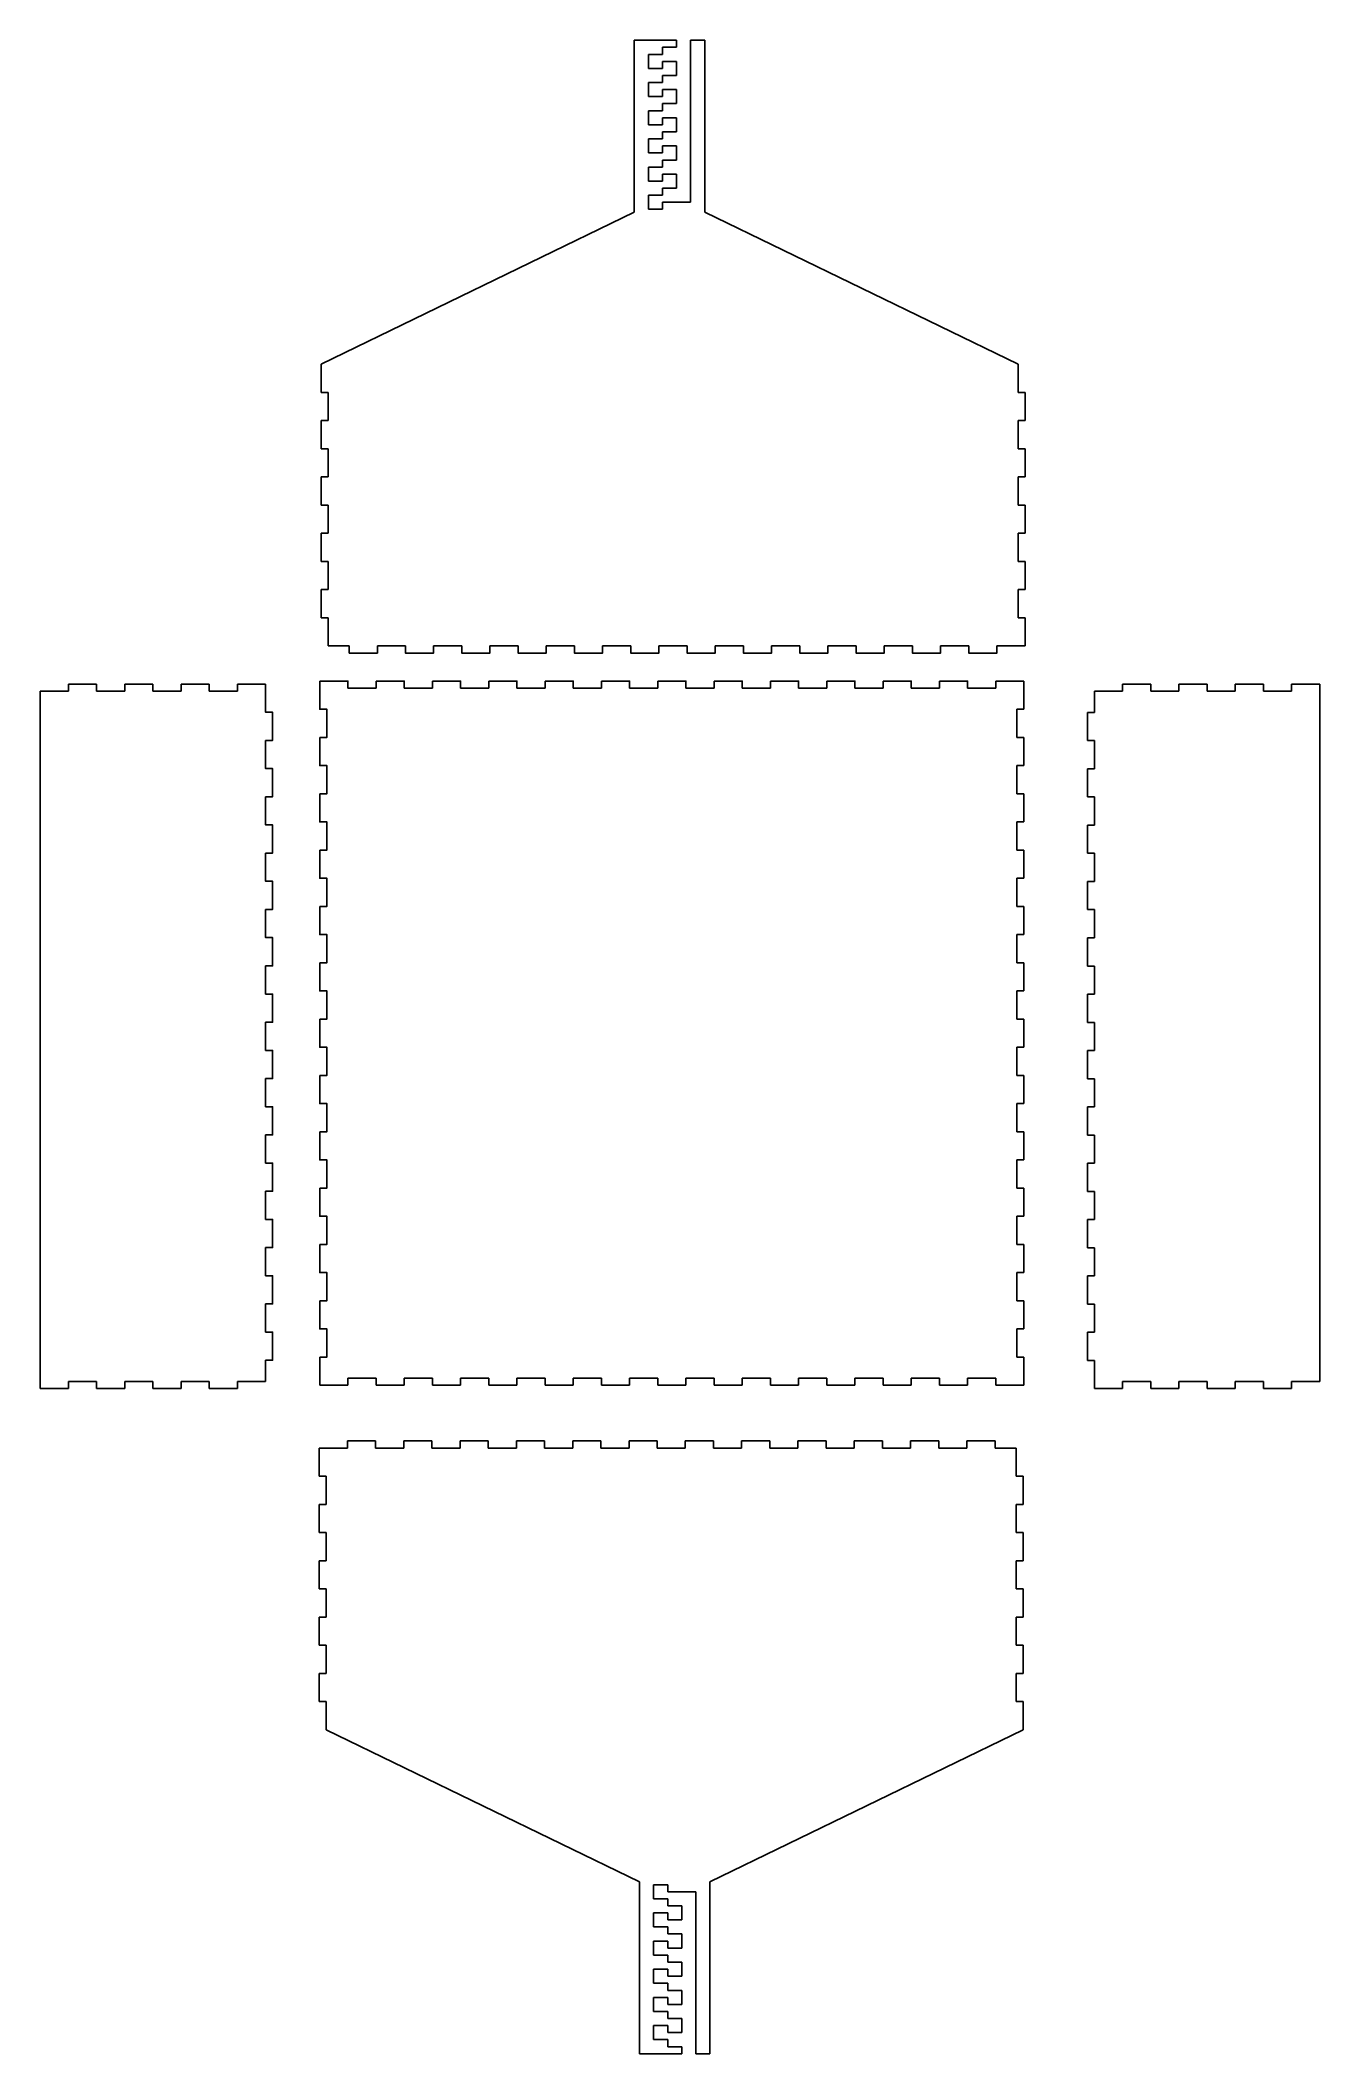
# Model space of a CAD drawing. Header units: inches. Extents: x 5 to 27.7, y -1.4 to 34.3.
import ezdxf

# ---------------------------------------------------------------- set-up
doc = ezdxf.new("R2010")
doc.units = ezdxf.units.IN
doc.header["$MEASUREMENT"] = 0

msp = doc.modelspace()

# ---------------------------------------------------------------- linework, layer by layer
for p, q in [((16.283, 34.347), (15.533, 34.347)), ((15.533, 34.347), (15.533, 34.097)), ((16.283, 34.222), (16.283, 34.347)), ((16.533, 34.097), (16.533, 34.347)), ((16.533, 34.347), (16.783, 34.347)), ((16.783, 34.347), (16.783, 34.097)), ((15.533, 34.097), (15.533, 31.294)), ((15.783, 33.847), (15.783, 34.097)), ((15.783, 34.097), (16.033, 34.097)), ((16.033, 34.097), (16.033, 34.222)), ((16.033, 34.222), (16.283, 34.222)), ((16.033, 33.847), (16.033, 33.972)), ((16.033, 33.972), (16.283, 33.972)), ((16.283, 33.722), (16.283, 33.972)), ((16.533, 34.097), (16.533, 31.472)), ((16.783, 34.097), (16.783, 31.294)), ((15.783, 33.847), (16.033, 33.847)), ((16.033, 33.597), (15.783, 33.597)), ((15.783, 33.597), (15.783, 33.347)), ((16.033, 33.722), (16.283, 33.722)), ((16.033, 33.722), (16.033, 33.597)), ((15.783, 33.347), (16.033, 33.347)), ((16.033, 33.347), (16.033, 33.472)), ((16.033, 33.472), (16.283, 33.472)), ((16.283, 33.222), (16.283, 33.472)), ((16.033, 33.097), (15.783, 33.097)), ((15.783, 33.097), (15.783, 32.847)), ((16.033, 33.222), (16.283, 33.222)), ((16.033, 33.222), (16.033, 33.097)), ((16.033, 32.847), (16.033, 32.972)), ((16.033, 32.972), (16.283, 32.972)), ((16.283, 32.722), (16.283, 32.972)), ((15.783, 32.847), (16.033, 32.847)), ((16.033, 32.597), (15.783, 32.597)), ((15.783, 32.597), (15.783, 32.347)), ((16.033, 32.722), (16.283, 32.722)), ((16.033, 32.722), (16.033, 32.597)), ((15.783, 32.347), (16.033, 32.347)), ((16.033, 32.347), (16.033, 32.472)), ((16.033, 32.472), (16.283, 32.472)), ((16.033, 32.222), (16.283, 32.222)), ((16.033, 32.222), (16.033, 32.097)), ((16.283, 32.222), (16.283, 32.472)), ((16.033, 32.097), (15.783, 32.097)), ((15.783, 32.097), (15.783, 31.847)), ((15.783, 31.847), (16.033, 31.847)), ((16.033, 31.847), (16.033, 31.972)), ((16.033, 31.972), (16.283, 31.972)), ((16.283, 31.722), (16.283, 31.972)), ((16.033, 31.597), (15.783, 31.597)), ((15.783, 31.597), (15.783, 31.347)), ((16.033, 31.722), (16.283, 31.722)), ((16.033, 31.722), (16.033, 31.597)), ((16.033, 31.347), (16.033, 31.472)), ((16.033, 31.472), (16.533, 31.472)), ((9.971, 28.597), (15.533, 31.294)), ((15.783, 31.347), (16.033, 31.347)), ((16.783, 31.294), (22.346, 28.597)), ((9.971, 28.597), (9.971, 28.097)), ((22.346, 28.597), (22.346, 28.097)), ((9.971, 28.097), (10.096, 28.097)), ((10.096, 28.097), (10.096, 27.597)), ((22.346, 28.097), (22.471, 28.097)), ((22.471, 28.097), (22.471, 27.597)), ((10.096, 27.597), (9.971, 27.597)), ((9.971, 27.597), (9.971, 27.097)), ((22.471, 27.597), (22.346, 27.597)), ((22.346, 27.597), (22.346, 27.097)), ((9.971, 27.097), (10.096, 27.097)), ((10.096, 27.097), (10.096, 26.597)), ((22.346, 27.097), (22.471, 27.097)), ((22.471, 27.097), (22.471, 26.597)), ((10.096, 26.597), (9.971, 26.597)), ((9.971, 26.597), (9.971, 26.097)), ((22.471, 26.597), (22.346, 26.597)), ((22.346, 26.597), (22.346, 26.097)), ((9.971, 26.097), (10.096, 26.097)), ((10.096, 26.097), (10.096, 25.597)), ((22.346, 26.097), (22.471, 26.097)), ((22.471, 26.097), (22.471, 25.597)), ((10.096, 25.597), (9.971, 25.597)), ((9.971, 25.597), (9.971, 25.097)), ((22.471, 25.597), (22.346, 25.597)), ((22.346, 25.597), (22.346, 25.097)), ((9.971, 25.097), (10.096, 25.097)), ((10.096, 25.097), (10.096, 24.597)), ((22.346, 25.097), (22.471, 25.097)), ((22.471, 25.097), (22.471, 24.597)), ((10.096, 24.597), (9.971, 24.597)), ((9.971, 24.597), (9.971, 24.097)), ((22.471, 24.597), (22.346, 24.597)), ((22.346, 24.597), (22.346, 24.097)), ((9.971, 24.097), (10.096, 24.097)), ((10.096, 24.097), (10.096, 23.597)), ((22.346, 24.097), (22.471, 24.097)), ((22.471, 24.097), (22.471, 23.597)), ((10.471, 23.597), (10.096, 23.597)), ((10.471, 23.597), (10.471, 23.472)), ((10.971, 23.472), (10.971, 23.597)), ((21.971, 23.597), (22.471, 23.597)), ((10.471, 23.472), (10.971, 23.472)), ((5.987, 22.92), (5.487, 22.92)), ((5.487, 22.92), (5.487, 22.795)), ((5.987, 22.795), (5.987, 22.92)), ((6.987, 22.92), (6.487, 22.92)), ((6.487, 22.92), (6.487, 22.795)), ((6.987, 22.795), (6.987, 22.92)), ((7.987, 22.92), (7.487, 22.92)), ((7.487, 22.92), (7.487, 22.795)), ((7.987, 22.795), (7.987, 22.92)), ((8.987, 22.92), (8.487, 22.92)), ((8.487, 22.92), (8.487, 22.795)), ((21.95, 22.975), (22.45, 22.975)), ((22.45, 22.975), (22.45, 22.475)), ((24.702, 22.917), (24.202, 22.917)), ((24.202, 22.917), (24.202, 22.792)), ((24.702, 22.792), (24.702, 22.917)), ((25.702, 22.917), (25.202, 22.917)), ((25.202, 22.917), (25.202, 22.792)), ((25.702, 22.792), (25.702, 22.917)), ((26.702, 22.917), (26.202, 22.917)), ((26.202, 22.917), (26.202, 22.792)), ((26.702, 22.792), (26.702, 22.917)), ((27.702, 22.917), (27.202, 22.917)), ((27.202, 22.917), (27.202, 22.792)), ((27.702, 22.917), (27.702, 10.542)), ((5.487, 22.795), (4.987, 22.795)), ((4.987, 10.42), (4.987, 22.795)), ((6.487, 22.795), (5.987, 22.795)), ((7.487, 22.795), (6.987, 22.795)), ((8.487, 22.795), (7.987, 22.795)), ((23.702, 22.417), (23.702, 22.792)), ((24.202, 22.792), (23.702, 22.792)), ((25.202, 22.792), (24.702, 22.792)), ((26.202, 22.792), (25.702, 22.792)), ((27.202, 22.792), (26.702, 22.792)), ((22.45, 22.475), (22.325, 22.475)), ((22.325, 22.475), (22.325, 21.975)), ((23.702, 22.417), (23.577, 22.417)), ((23.577, 22.417), (23.577, 21.917)), ((22.325, 21.975), (22.45, 21.975)), ((22.45, 21.975), (22.45, 21.475)), ((23.577, 21.917), (23.702, 21.917)), ((23.702, 21.917), (23.702, 21.417)), ((22.45, 21.475), (22.325, 21.475)), ((22.325, 21.475), (22.325, 20.975)), ((23.702, 21.417), (23.577, 21.417)), ((23.577, 21.417), (23.577, 20.917)), ((22.325, 20.975), (22.45, 20.975)), ((22.45, 20.975), (22.45, 20.475)), ((23.577, 20.917), (23.702, 20.917)), ((23.702, 20.917), (23.702, 20.417)), ((22.45, 20.475), (22.325, 20.475)), ((22.325, 20.475), (22.325, 19.975)), ((23.702, 20.417), (23.577, 20.417)), ((23.577, 20.417), (23.577, 19.917)), ((22.325, 19.975), (22.45, 19.975)), ((22.45, 19.975), (22.45, 19.475)), ((23.577, 19.917), (23.702, 19.917)), ((23.702, 19.917), (23.702, 19.417)), ((22.45, 19.475), (22.325, 19.475)), ((22.325, 19.475), (22.325, 18.975)), ((23.702, 19.417), (23.577, 19.417)), ((23.577, 19.417), (23.577, 18.917)), ((22.325, 18.975), (22.45, 18.975)), ((22.45, 18.975), (22.45, 18.475)), ((23.577, 18.917), (23.702, 18.917)), ((23.702, 18.917), (23.702, 18.417)), ((22.45, 18.475), (22.325, 18.475)), ((22.325, 18.475), (22.325, 17.975)), ((23.702, 18.417), (23.577, 18.417)), ((23.577, 18.417), (23.577, 17.917)), ((22.325, 17.975), (22.45, 17.975)), ((22.45, 17.975), (22.45, 17.475)), ((23.577, 17.917), (23.702, 17.917)), ((23.702, 17.917), (23.702, 17.417)), ((22.45, 17.475), (22.325, 17.475)), ((22.325, 17.475), (22.325, 16.975)), ((23.702, 17.417), (23.577, 17.417)), ((23.577, 17.417), (23.577, 16.917)), ((22.325, 16.975), (22.45, 16.975)), ((22.45, 16.975), (22.45, 16.475)), ((23.577, 16.917), (23.702, 16.917)), ((23.702, 16.917), (23.702, 16.417)), ((22.45, 16.475), (22.325, 16.475)), ((22.325, 16.475), (22.325, 15.975)), ((23.702, 16.417), (23.577, 16.417)), ((23.577, 16.417), (23.577, 15.917)), ((22.325, 15.975), (22.45, 15.975)), ((22.45, 15.975), (22.45, 15.475)), ((23.577, 15.917), (23.702, 15.917)), ((23.702, 15.917), (23.702, 15.417)), ((22.45, 15.475), (22.325, 15.475)), ((22.325, 15.475), (22.325, 14.975)), ((23.702, 15.417), (23.577, 15.417)), ((23.577, 15.417), (23.577, 14.917)), ((22.325, 14.975), (22.45, 14.975)), ((22.45, 14.975), (22.45, 14.475)), ((23.577, 14.917), (23.702, 14.917)), ((23.702, 14.917), (23.702, 14.417)), ((22.45, 14.475), (22.325, 14.475)), ((22.325, 14.475), (22.325, 13.975)), ((23.702, 14.417), (23.577, 14.417)), ((23.577, 14.417), (23.577, 13.917)), ((22.325, 13.975), (22.45, 13.975)), ((22.45, 13.975), (22.45, 13.475)), ((23.577, 13.917), (23.702, 13.917)), ((23.702, 13.917), (23.702, 13.417)), ((22.45, 13.475), (22.325, 13.475)), ((22.325, 13.475), (22.325, 12.975)), ((23.702, 13.417), (23.577, 13.417)), ((23.577, 13.417), (23.577, 12.917)), ((22.325, 12.975), (22.45, 12.975)), ((22.45, 12.975), (22.45, 12.475)), ((23.577, 12.917), (23.702, 12.917)), ((23.702, 12.917), (23.702, 12.417)), ((22.45, 12.475), (22.325, 12.475)), ((22.325, 12.475), (22.325, 11.975)), ((23.702, 12.417), (23.577, 12.417)), ((23.577, 12.417), (23.577, 11.917)), ((22.325, 11.975), (22.45, 11.975)), ((22.45, 11.975), (22.45, 11.475)), ((23.577, 11.917), (23.702, 11.917)), ((23.702, 11.917), (23.702, 11.417)), ((22.45, 11.475), (22.325, 11.475)), ((22.325, 11.475), (22.325, 10.975)), ((23.702, 11.417), (23.577, 11.417)), ((23.577, 11.417), (23.577, 10.917)), ((8.987, 10.92), (8.987, 10.545)), ((9.95, 10.975), (9.95, 10.475)), ((22.325, 10.975), (22.45, 10.975)), ((22.45, 10.975), (22.45, 10.475)), ((23.577, 10.917), (23.702, 10.917)), ((23.702, 10.917), (23.702, 10.417)), ((5.487, 10.42), (4.987, 10.42)), ((5.987, 10.545), (5.487, 10.545)), ((5.487, 10.545), (5.487, 10.42)), ((5.987, 10.42), (5.987, 10.545)), ((6.487, 10.42), (5.987, 10.42)), ((6.987, 10.545), (6.487, 10.545)), ((6.487, 10.545), (6.487, 10.42)), ((6.987, 10.42), (6.987, 10.545)), ((7.487, 10.42), (6.987, 10.42)), ((7.987, 10.545), (7.487, 10.545)), ((7.487, 10.545), (7.487, 10.42)), ((7.987, 10.42), (7.987, 10.545)), ((8.487, 10.42), (7.987, 10.42)), ((8.987, 10.545), (8.487, 10.545)), ((8.487, 10.545), (8.487, 10.42)), ((9.95, 10.475), (10.45, 10.475)), ((10.45, 10.475), (10.45, 10.6)), ((10.45, 10.6), (10.95, 10.6)), ((10.95, 10.6), (10.95, 10.475)), ((10.95, 10.475), (11.45, 10.475)), ((11.45, 10.475), (11.45, 10.6)), ((11.45, 10.6), (11.95, 10.6)), ((11.95, 10.6), (11.95, 10.475)), ((11.95, 10.475), (12.45, 10.475)), ((12.45, 10.475), (12.45, 10.6)), ((12.45, 10.6), (12.95, 10.6)), ((12.95, 10.6), (12.95, 10.475)), ((12.95, 10.475), (13.45, 10.475)), ((13.45, 10.475), (13.45, 10.6)), ((13.45, 10.6), (13.95, 10.6)), ((13.95, 10.6), (13.95, 10.475)), ((13.95, 10.475), (14.45, 10.475)), ((14.45, 10.475), (14.45, 10.6)), ((14.45, 10.6), (14.95, 10.6)), ((14.95, 10.6), (14.95, 10.475)), ((14.95, 10.475), (15.45, 10.475)), ((15.45, 10.475), (15.45, 10.6)), ((15.45, 10.6), (15.95, 10.6)), ((15.95, 10.6), (15.95, 10.475)), ((15.95, 10.475), (16.45, 10.475)), ((16.45, 10.475), (16.45, 10.6)), ((16.45, 10.6), (16.95, 10.6)), ((16.95, 10.6), (16.95, 10.475)), ((16.95, 10.475), (17.45, 10.475)), ((17.45, 10.475), (17.45, 10.6)), ((17.45, 10.6), (17.95, 10.6)), ((17.95, 10.6), (17.95, 10.475)), ((17.95, 10.475), (18.45, 10.475)), ((18.45, 10.475), (18.45, 10.6)), ((18.45, 10.6), (18.95, 10.6)), ((18.95, 10.6), (18.95, 10.475)), ((18.95, 10.475), (19.45, 10.475)), ((19.45, 10.475), (19.45, 10.6)), ((19.45, 10.6), (19.95, 10.6)), ((19.95, 10.6), (19.95, 10.475)), ((19.95, 10.475), (20.45, 10.475)), ((20.45, 10.475), (20.45, 10.6)), ((20.45, 10.6), (20.95, 10.6)), ((20.95, 10.6), (20.95, 10.475)), ((20.95, 10.475), (21.45, 10.475)), ((21.45, 10.475), (21.45, 10.6)), ((21.45, 10.6), (21.95, 10.6)), ((21.95, 10.6), (21.95, 10.475)), ((21.95, 10.475), (22.45, 10.475)), ((24.202, 10.417), (23.702, 10.417)), ((24.702, 10.542), (24.202, 10.542)), ((24.202, 10.542), (24.202, 10.417)), ((24.702, 10.417), (24.702, 10.542)), ((25.202, 10.417), (24.702, 10.417)), ((25.702, 10.542), (25.202, 10.542)), ((25.202, 10.542), (25.202, 10.417)), ((25.702, 10.417), (25.702, 10.542)), ((26.202, 10.417), (25.702, 10.417)), ((26.702, 10.542), (26.202, 10.542)), ((26.202, 10.542), (26.202, 10.417)), ((26.702, 10.417), (26.702, 10.542)), ((27.202, 10.417), (26.702, 10.417)), ((27.702, 10.542), (27.202, 10.542)), ((27.202, 10.542), (27.202, 10.417)), ((9.939, 9.362), (10.439, 9.362)), ((9.939, 9.362), (9.939, 8.862)), ((10.439, 9.362), (10.439, 9.487)), ((10.439, 9.487), (10.939, 9.487)), ((10.939, 9.487), (10.939, 9.362)), ((10.939, 9.362), (11.439, 9.362)), ((11.439, 9.362), (11.439, 9.487)), ((11.439, 9.487), (11.939, 9.487)), ((11.939, 9.487), (11.939, 9.362)), ((11.939, 9.362), (12.439, 9.362)), ((12.439, 9.362), (12.439, 9.487)), ((12.439, 9.487), (12.939, 9.487)), ((12.939, 9.487), (12.939, 9.362)), ((12.939, 9.362), (13.439, 9.362)), ((13.439, 9.362), (13.439, 9.487)), ((13.439, 9.487), (13.939, 9.487)), ((13.939, 9.487), (13.939, 9.362)), ((13.939, 9.362), (14.439, 9.362)), ((14.439, 9.362), (14.439, 9.487)), ((14.439, 9.487), (14.939, 9.487)), ((14.939, 9.487), (14.939, 9.362)), ((14.939, 9.362), (15.439, 9.362)), ((15.439, 9.362), (15.439, 9.487)), ((15.439, 9.487), (15.939, 9.487)), ((15.939, 9.487), (15.939, 9.362)), ((15.939, 9.362), (16.439, 9.362)), ((16.439, 9.362), (16.439, 9.487)), ((16.439, 9.487), (16.939, 9.487)), ((16.939, 9.487), (16.939, 9.362)), ((16.939, 9.362), (17.439, 9.362)), ((17.439, 9.362), (17.439, 9.487)), ((17.439, 9.487), (17.939, 9.487)), ((17.939, 9.487), (17.939, 9.362)), ((17.939, 9.362), (18.439, 9.362)), ((18.439, 9.362), (18.439, 9.487)), ((18.439, 9.487), (18.939, 9.487)), ((18.939, 9.487), (18.939, 9.362)), ((18.939, 9.362), (19.439, 9.362)), ((19.439, 9.362), (19.439, 9.487)), ((19.439, 9.487), (19.939, 9.487)), ((19.939, 9.487), (19.939, 9.362)), ((19.939, 9.362), (20.439, 9.362)), ((20.439, 9.362), (20.439, 9.487)), ((20.439, 9.487), (20.939, 9.487)), ((20.939, 9.487), (20.939, 9.362)), ((20.939, 9.362), (21.439, 9.362)), ((21.439, 9.362), (21.439, 9.487)), ((21.439, 9.487), (21.939, 9.487)), ((21.939, 9.487), (21.939, 9.362)), ((21.939, 9.362), (22.314, 9.362)), ((22.314, 9.362), (22.314, 8.862)), ((9.939, 8.862), (10.064, 8.862)), ((10.064, 8.862), (10.064, 8.362)), ((22.314, 8.862), (22.439, 8.862)), ((22.439, 8.862), (22.439, 8.362)), ((10.064, 8.362), (9.939, 8.362)), ((9.939, 8.362), (9.939, 7.862)), ((22.439, 8.362), (22.314, 8.362)), ((22.314, 8.362), (22.314, 7.862)), ((9.939, 7.862), (10.064, 7.862)), ((10.064, 7.862), (10.064, 7.362)), ((22.314, 7.862), (22.439, 7.862)), ((22.439, 7.862), (22.439, 7.362)), ((10.064, 7.362), (9.939, 7.362)), ((9.939, 7.362), (9.939, 6.862)), ((22.439, 7.362), (22.314, 7.362)), ((22.314, 7.362), (22.314, 6.862)), ((9.939, 6.862), (10.064, 6.862)), ((10.064, 6.862), (10.064, 6.362)), ((22.314, 6.862), (22.439, 6.862)), ((22.439, 6.862), (22.439, 6.362)), ((10.064, 6.362), (9.939, 6.362)), ((9.939, 6.362), (9.939, 5.862)), ((22.439, 6.362), (22.314, 6.362)), ((22.314, 6.362), (22.314, 5.862)), ((9.939, 5.862), (10.064, 5.862)), ((10.064, 5.862), (10.064, 5.362)), ((22.314, 5.862), (22.439, 5.862)), ((22.439, 5.862), (22.439, 5.362)), ((10.064, 5.362), (9.939, 5.362)), ((9.939, 5.362), (9.939, 4.862)), ((22.439, 5.362), (22.314, 5.362)), ((22.314, 5.362), (22.314, 4.862)), ((9.939, 4.862), (10.064, 4.862)), ((10.064, 4.862), (10.064, 4.362)), ((22.314, 4.862), (22.439, 4.862)), ((22.439, 4.862), (22.439, 4.362)), ((10.064, 4.362), (15.626, 1.665)), ((16.876, 1.665), (22.439, 4.362)), ((15.626, -1.138), (15.626, 1.665)), ((15.876, 1.612), (16.126, 1.612)), ((15.876, 1.362), (15.876, 1.612)), ((16.126, 1.612), (16.126, 1.487)), ((16.126, 1.487), (16.626, 1.487)), ((16.626, -1.138), (16.626, 1.487)), ((16.876, -1.138), (16.876, 1.665)), ((16.126, 1.362), (15.876, 1.362)), ((15.876, 1.112), (16.126, 1.112)), ((15.876, 0.862), (15.876, 1.112)), ((16.126, 1.237), (16.126, 1.362)), ((16.126, 1.237), (16.376, 1.237)), ((16.126, 1.112), (16.126, 0.987)), ((16.376, 1.237), (16.376, 0.987)), ((16.126, 0.862), (15.876, 0.862)), ((16.126, 0.987), (16.376, 0.987)), ((16.126, 0.737), (16.126, 0.862)), ((16.126, 0.737), (16.376, 0.737)), ((16.376, 0.737), (16.376, 0.487)), ((15.876, 0.612), (16.126, 0.612)), ((15.876, 0.362), (15.876, 0.612)), ((16.126, 0.362), (15.876, 0.362)), ((16.126, 0.612), (16.126, 0.487)), ((16.126, 0.487), (16.376, 0.487)), ((16.126, 0.237), (16.126, 0.362)), ((15.876, 0.112), (16.126, 0.112)), ((15.876, -0.138), (15.876, 0.112)), ((16.126, 0.237), (16.376, 0.237)), ((16.126, 0.112), (16.126, -0.013)), ((16.376, 0.237), (16.376, -0.013)), ((16.126, -0.138), (15.876, -0.138)), ((16.126, -0.013), (16.376, -0.013)), ((16.126, -0.263), (16.126, -0.138)), ((16.126, -0.263), (16.376, -0.263)), ((16.376, -0.263), (16.376, -0.513)), ((15.876, -0.388), (16.126, -0.388)), ((15.876, -0.638), (15.876, -0.388)), ((16.126, -0.638), (15.876, -0.638)), ((16.126, -0.388), (16.126, -0.513)), ((16.126, -0.513), (16.376, -0.513)), ((16.126, -0.763), (16.126, -0.638)), ((15.876, -0.888), (16.126, -0.888)), ((15.876, -0.888), (15.876, -1.138)), ((16.126, -0.763), (16.376, -0.763)), ((16.126, -0.888), (16.126, -1.013)), ((16.126, -1.013), (16.376, -1.013)), ((16.376, -0.763), (16.376, -1.013)), ((15.626, -1.388), (15.626, -1.138)), ((16.376, -1.388), (15.626, -1.388)), ((15.876, -1.138), (16.126, -1.138)), ((16.126, -1.138), (16.126, -1.263)), ((16.126, -1.263), (16.376, -1.263)), ((16.376, -1.263), (16.376, -1.388)), ((16.626, -1.138), (16.626, -1.388)), ((16.626, -1.388), (16.876, -1.388)), ((16.876, -1.388), (16.876, -1.138))]:
    msp.add_line(p, q)
for points in [[(10.971, 23.597), (11.471, 23.597), (11.471, 23.472), (11.971, 23.472), (11.971, 23.597)], [(11.971, 23.597), (12.471, 23.597), (12.471, 23.472), (12.971, 23.472), (12.971, 23.597)], [(12.971, 23.597), (13.471, 23.597), (13.471, 23.472), (13.971, 23.472), (13.971, 23.597)], [(13.971, 23.597), (14.471, 23.597), (14.471, 23.472), (14.971, 23.472), (14.971, 23.597)], [(14.971, 23.597), (15.471, 23.597), (15.471, 23.472), (15.971, 23.472), (15.971, 23.597)], [(15.971, 23.597), (16.471, 23.597), (16.471, 23.472), (16.971, 23.472), (16.971, 23.597)], [(16.971, 23.597), (17.471, 23.597), (17.471, 23.472), (17.971, 23.472), (17.971, 23.597)], [(17.971, 23.597), (18.471, 23.597), (18.471, 23.472), (18.971, 23.472), (18.971, 23.597)], [(18.971, 23.597), (19.471, 23.597), (19.471, 23.472), (19.971, 23.472), (19.971, 23.597)], [(19.971, 23.597), (20.471, 23.597), (20.471, 23.472), (20.971, 23.472), (20.971, 23.597)], [(20.971, 23.597), (21.471, 23.597), (21.471, 23.472), (21.971, 23.472), (21.971, 23.597)], [(8.987, 22.92), (8.987, 22.42), (9.112, 22.42), (9.112, 21.92), (8.987, 21.92)], [(9.95, 22.975), (10.45, 22.975), (10.45, 22.85), (10.95, 22.85), (10.95, 22.975)], [(9.95, 22.975), (9.95, 22.475), (10.075, 22.475), (10.075, 21.975), (9.95, 21.975)], [(10.95, 22.975), (11.45, 22.975), (11.45, 22.85), (11.95, 22.85), (11.95, 22.975)], [(11.95, 22.975), (12.45, 22.975), (12.45, 22.85), (12.95, 22.85), (12.95, 22.975)], [(12.95, 22.975), (13.45, 22.975), (13.45, 22.85), (13.95, 22.85), (13.95, 22.975)], [(13.95, 22.975), (14.45, 22.975), (14.45, 22.85), (14.95, 22.85), (14.95, 22.975)], [(14.95, 22.975), (15.45, 22.975), (15.45, 22.85), (15.95, 22.85), (15.95, 22.975)], [(15.95, 22.975), (16.45, 22.975), (16.45, 22.85), (16.95, 22.85), (16.95, 22.975)], [(16.95, 22.975), (17.45, 22.975), (17.45, 22.85), (17.95, 22.85), (17.95, 22.975)], [(17.95, 22.975), (18.45, 22.975), (18.45, 22.85), (18.95, 22.85), (18.95, 22.975)], [(18.95, 22.975), (19.45, 22.975), (19.45, 22.85), (19.95, 22.85), (19.95, 22.975)], [(19.95, 22.975), (20.45, 22.975), (20.45, 22.85), (20.95, 22.85), (20.95, 22.975)], [(20.95, 22.975), (21.45, 22.975), (21.45, 22.85), (21.95, 22.85), (21.95, 22.975)], [(8.987, 21.92), (8.987, 21.42), (9.112, 21.42), (9.112, 20.92), (8.987, 20.92)], [(9.95, 21.975), (9.95, 21.475), (10.075, 21.475), (10.075, 20.975), (9.95, 20.975)], [(8.987, 20.92), (8.987, 20.42), (9.112, 20.42), (9.112, 19.92), (8.987, 19.92)], [(9.95, 20.975), (9.95, 20.475), (10.075, 20.475), (10.075, 19.975), (9.95, 19.975)], [(8.987, 19.92), (8.987, 19.42), (9.112, 19.42), (9.112, 18.92), (8.987, 18.92)], [(9.95, 19.975), (9.95, 19.475), (10.075, 19.475), (10.075, 18.975), (9.95, 18.975)], [(9.95, 18.975), (9.95, 18.475), (10.075, 18.475), (10.075, 17.975), (9.95, 17.975)], [(8.987, 18.92), (8.987, 18.42), (9.112, 18.42), (9.112, 17.92), (8.987, 17.92)], [(8.987, 17.92), (8.987, 17.42), (9.112, 17.42), (9.112, 16.92), (8.987, 16.92)], [(9.95, 17.975), (9.95, 17.475), (10.075, 17.475), (10.075, 16.975), (9.95, 16.975)], [(8.987, 16.92), (8.987, 16.42), (9.112, 16.42), (9.112, 15.92), (8.987, 15.92)], [(9.95, 16.975), (9.95, 16.475), (10.075, 16.475), (10.075, 15.975), (9.95, 15.975)], [(8.987, 15.92), (8.987, 15.42), (9.112, 15.42), (9.112, 14.92), (8.987, 14.92)], [(9.95, 15.975), (9.95, 15.475), (10.075, 15.475), (10.075, 14.975), (9.95, 14.975)], [(8.987, 14.92), (8.987, 14.42), (9.112, 14.42), (9.112, 13.92), (8.987, 13.92)], [(9.95, 14.975), (9.95, 14.475), (10.075, 14.475), (10.075, 13.975), (9.95, 13.975)], [(9.95, 13.975), (9.95, 13.475), (10.075, 13.475), (10.075, 12.975), (9.95, 12.975)], [(8.987, 13.92), (8.987, 13.42), (9.112, 13.42), (9.112, 12.92), (8.987, 12.92)], [(8.987, 12.92), (8.987, 12.42), (9.112, 12.42), (9.112, 11.92), (8.987, 11.92)], [(9.95, 12.975), (9.95, 12.475), (10.075, 12.475), (10.075, 11.975), (9.95, 11.975)], [(8.987, 11.92), (8.987, 11.42), (9.112, 11.42), (9.112, 10.92), (8.987, 10.92)], [(9.95, 11.975), (9.95, 11.475), (10.075, 11.475), (10.075, 10.975), (9.95, 10.975)]]:
    msp.add_lwpolyline(points)

doc.saveas('drawing.dxf')
